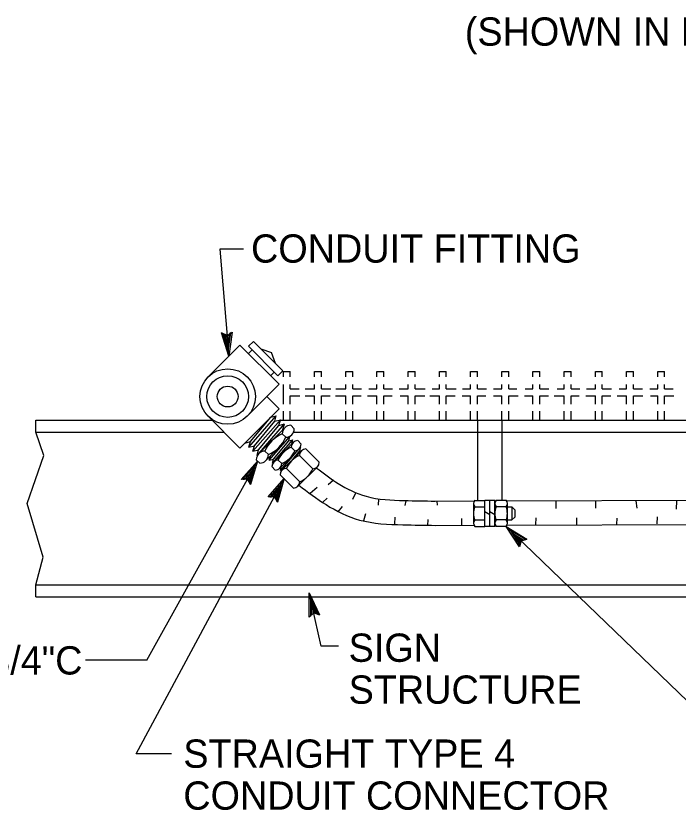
# Model space of a CAD drawing. Extents: x -894 to 866, y -472 to 714.
# Drawn here: x -269.4 to -105.4, y -151.7 to 45 of the extents above; entities that cross this region are included whole.
import ezdxf

# ---------------------------------------------------------------- set-up
doc = ezdxf.new("R2010")
doc.units = 0
for name, color, linetype in [('56 Stage 3 Anno', 7, 'Continuous'), ('57 Undefined', 7, 'Continuous'), ('60 Nongeo Data', 7, 'Continuous')]:
    doc.layers.add(name, color=color, linetype=linetype)

msp = doc.modelspace()

# ---------------------------------------------------------------- linework, layer by layer
at = {"layer": '56 Stage 3 Anno'}
for p, q in [((-237.05, -114.57), (-209.59, -65.27)), ((-239.63, -137.75), (-202.97, -69.57)), ((-148.02, -81.45), (-99.46, -128.23)), ((-193.8, -111.06), (-196.81, -97.87)), ((-189.51, -111.06), (-193.8, -111.06)), ((-237.05, -114.57), (-252.23, -114.57)), ((-230.91, -137.75), (-239.63, -137.75))]:
    msp.add_line(p, q, dxfattribs=at)
msp.add_lwpolyline([(-213.06, -12.78), (-218.91, -12.78), (-216.72, -39.29)], dxfattribs=at)
for points in [[(-215.89, -33.3), (-216.72, -39.29), (-218.51, -33.52), (-218.15, -33.7), (-216.84, -37.93), (-216.22, -33.54), (-216.55, -33.77), (-216.94, -36.58), (-217.78, -33.88), (-217.42, -34.06), (-217.05, -35.23), (-216.88, -34.01), (-217.14, -34.19), (-218.51, -33.52), (-217.14, -34.19)], [(-213.62, -69.78), (-209.59, -65.27), (-211.32, -71.06), (-211.53, -70.71), (-210.26, -66.46), (-213.21, -69.77), (-212.81, -69.76), (-210.92, -67.64), (-211.73, -70.36), (-211.93, -70), (-211.58, -68.83), (-212.4, -69.75), (-212.08, -69.74), (-211.32, -71.06), (-212.08, -69.74)], [(-206.93, -74.15), (-202.97, -69.57), (-204.62, -75.39), (-204.82, -75.04), (-203.62, -70.78), (-206.52, -74.13), (-206.12, -74.11), (-204.26, -71.96), (-205.03, -74.69), (-205.24, -74.34), (-204.91, -73.16), (-205.71, -74.09), (-205.4, -74.08), (-204.62, -75.39), (-205.4, -74.08)], [(-144.68, -86.5), (-148.02, -81.45), (-142.85, -84.61), (-143.25, -84.71), (-147.03, -82.4), (-144.59, -86.1), (-144.49, -85.71), (-146.06, -83.34), (-143.64, -84.82), (-144.03, -84.92), (-145.08, -84.28), (-144.4, -85.31), (-144.33, -85), (-142.85, -84.61), (-144.33, -85)], [(-196.78, -103.92), (-196.81, -97.87), (-194.22, -103.33), (-194.61, -103.21), (-196.5, -99.2), (-196.49, -103.64), (-196.19, -103.36), (-196.21, -100.52), (-194.99, -103.08), (-195.38, -102.95), (-195.91, -101.84), (-195.9, -103.08), (-195.67, -102.86), (-194.22, -103.33), (-195.67, -102.86)]]:
    msp.add_lwpolyline(points, close=True, dxfattribs=at)
at = {"layer": '60 Nongeo Data'}
for p, q in [((-221.85, -44.42), (-213.95, -36.53)), ((-204.24, -46.24), (-213.95, -36.53)), ((-211.83, -36.83), (-210.61, -35.62)), ((-204.54, -44.12), (-211.83, -36.83)), ((-203.33, -42.9), (-210.61, -35.62)), ((-211.83, -38.65), (-210.92, -37.74)), ((-208.79, -37.44), (-206.11, -38.39)), ((-205.15, -41.08), (-206.11, -38.39)), ((-206.37, -44.12), (-205.46, -43.21)), ((-204.54, -44.12), (-203.33, -42.9)), ((-203.18, -44.38), (-203.18, -43.09)), ((-203.18, -43.09), (-201.47, -43.09)), ((-201.47, -44.38), (-201.47, -43.09)), ((-195.46, -44.38), (-195.46, -43.09)), ((-195.46, -43.09), (-193.74, -43.09)), ((-193.74, -44.38), (-193.74, -43.09)), ((-187.73, -44.38), (-187.73, -43.09)), ((-187.73, -43.09), (-186.01, -43.09)), ((-186.01, -44.38), (-186.01, -43.09)), ((-180.01, -44.38), (-180.01, -43.09)), ((-180.01, -43.09), (-178.29, -43.09)), ((-178.29, -44.38), (-178.29, -43.09)), ((-172.28, -44.38), (-172.28, -43.09)), ((-172.28, -43.09), (-170.56, -43.09)), ((-170.56, -44.38), (-170.56, -43.09)), ((-164.55, -44.38), (-164.55, -43.09)), ((-164.55, -43.09), (-162.84, -43.09)), ((-162.84, -44.38), (-162.84, -43.09)), ((-156.83, -44.38), (-156.83, -43.09)), ((-156.83, -43.09), (-155.11, -43.09)), ((-155.11, -44.38), (-155.11, -43.09)), ((-149.1, -44.38), (-149.1, -43.09)), ((-149.1, -43.09), (-147.38, -43.09)), ((-147.38, -44.38), (-147.38, -43.09)), ((-141.37, -44.38), (-141.37, -43.09)), ((-141.37, -43.09), (-139.66, -43.09)), ((-139.66, -44.38), (-139.66, -43.09)), ((-133.65, -44.38), (-133.65, -43.09)), ((-133.65, -43.09), (-131.93, -43.09)), ((-131.93, -44.38), (-131.93, -43.09)), ((-125.92, -44.38), (-125.92, -43.09)), ((-125.92, -43.09), (-124.2, -43.09)), ((-124.2, -44.38), (-124.2, -43.09)), ((-118.19, -44.38), (-118.19, -43.09)), ((-118.19, -43.09), (-116.48, -43.09)), ((-116.48, -44.38), (-116.48, -43.09)), ((-110.47, -43.09), (-108.75, -43.09)), ((-110.47, -44.38), (-110.47, -43.09)), ((-108.75, -44.38), (-108.75, -43.09)), ((-212.13, -54.13), (-204.24, -46.24)), ((-203.18, -51.17), (-203.18, -46.26)), ((-201.47, -47.38), (-201.47, -46.26)), ((-195.46, -47.38), (-195.46, -46.26)), ((-193.74, -47.38), (-193.74, -46.26)), ((-187.73, -47.38), (-187.73, -46.26)), ((-186.01, -47.38), (-186.01, -46.26)), ((-180.01, -47.38), (-180.01, -46.26)), ((-178.29, -47.38), (-178.29, -46.26)), ((-172.28, -47.38), (-172.28, -46.26)), ((-170.56, -47.38), (-170.56, -46.26)), ((-164.55, -47.38), (-164.55, -46.26)), ((-162.84, -47.38), (-162.84, -46.26)), ((-156.83, -47.38), (-156.83, -46.26)), ((-155.11, -47.38), (-155.11, -46.26)), ((-149.1, -47.38), (-149.1, -46.26)), ((-147.38, -47.38), (-147.38, -46.26)), ((-141.37, -47.38), (-141.37, -46.26)), ((-139.66, -47.38), (-139.66, -46.26)), ((-133.65, -47.38), (-133.65, -46.26)), ((-131.93, -47.38), (-131.93, -46.26)), ((-125.92, -47.38), (-125.92, -46.26)), ((-124.2, -47.38), (-124.2, -46.26)), ((-118.19, -47.38), (-118.19, -46.26)), ((-116.48, -47.38), (-116.48, -46.26)), ((-110.47, -47.38), (-110.47, -46.26)), ((-108.75, -47.38), (-108.75, -46.26)), ((-201.47, -47.38), (-199.26, -47.38)), ((-201.47, -49.1), (-199.12, -49.1)), ((-201.47, -51.17), (-201.47, -49.1)), ((-197.82, -47.38), (-195.46, -47.38)), ((-197.82, -49.1), (-195.46, -49.1)), ((-195.46, -51.17), (-195.46, -49.1)), ((-193.74, -47.38), (-191.46, -47.38)), ((-193.74, -49.1), (-191.6, -49.1)), ((-193.74, -51.17), (-193.74, -49.1)), ((-190.3, -49.1), (-187.73, -49.1)), ((-190.16, -47.38), (-187.73, -47.38)), ((-187.73, -51.17), (-187.73, -49.1)), ((-186.01, -47.38), (-183.8, -47.38)), ((-186.01, -49.1), (-183.94, -49.1)), ((-186.01, -51.17), (-186.01, -49.1)), ((-182.35, -49.1), (-180.01, -49.1)), ((-182.06, -47.38), (-180.01, -47.38)), ((-180.01, -51.17), (-180.01, -49.1)), ((-178.29, -47.38), (-176.14, -47.38)), ((-178.29, -49.1), (-176.28, -49.1)), ((-178.29, -51.17), (-178.29, -49.1)), ((-174.55, -47.38), (-172.28, -47.38)), ((-174.26, -49.1), (-172.28, -49.1)), ((-172.28, -51.17), (-172.28, -49.1)), ((-170.56, -47.38), (-168.04, -47.38)), ((-170.56, -49.1), (-168.19, -49.1)), ((-170.56, -51.17), (-170.56, -49.1)), ((-166.89, -49.1), (-164.55, -49.1)), ((-166.31, -47.38), (-164.55, -47.38)), ((-164.55, -51.17), (-164.55, -49.1)), ((-162.84, -47.38), (-160.38, -47.38)), ((-162.84, -49.1), (-160.67, -49.1)), ((-162.84, -51.17), (-162.84, -49.1)), ((-158.94, -49.1), (-156.83, -49.1)), ((-158.79, -47.38), (-156.83, -47.38)), ((-156.83, -51.17), (-156.83, -49.1)), ((-155.11, -47.38), (-152.87, -47.38)), ((-155.11, -49.1), (-153.01, -49.1)), ((-155.11, -51.17), (-155.11, -49.1)), ((-151.13, -47.38), (-149.1, -47.38)), ((-151.13, -49.1), (-149.1, -49.1)), ((-149.1, -51.17), (-149.1, -49.1)), ((-147.38, -47.38), (-145.35, -47.38)), ((-147.38, -49.1), (-145.06, -49.1)), ((-147.38, -51.17), (-147.38, -49.1)), ((-143.47, -49.1), (-141.37, -49.1)), ((-143.33, -47.38), (-141.37, -47.38)), ((-141.37, -51.17), (-141.37, -49.1)), ((-139.66, -47.38), (-137.4, -47.38)), ((-139.66, -49.1), (-137.55, -49.1)), ((-139.66, -51.17), (-139.66, -49.1)), ((-136.1, -49.1), (-133.65, -49.1)), ((-135.38, -47.38), (-133.65, -47.38)), ((-133.65, -51.17), (-133.65, -49.1)), ((-131.93, -47.38), (-129.74, -47.38)), ((-131.93, -49.1), (-129.89, -49.1)), ((-131.93, -51.17), (-131.93, -49.1)), ((-128.3, -49.1), (-125.92, -49.1)), ((-128.15, -47.38), (-125.92, -47.38)), ((-125.92, -51.17), (-125.92, -49.1)), ((-124.2, -47.38), (-121.94, -47.38)), ((-124.2, -49.1), (-122.08, -49.1)), ((-124.2, -51.17), (-124.2, -49.1)), ((-120.49, -49.1), (-118.19, -49.1)), ((-120.06, -47.38), (-118.19, -47.38)), ((-118.19, -51.17), (-118.19, -49.1)), ((-116.48, -47.38), (-114.28, -47.38)), ((-116.48, -49.1), (-114.13, -49.1)), ((-116.48, -51.17), (-116.48, -49.1)), ((-112.4, -47.38), (-110.47, -47.38)), ((-112.25, -49.1), (-110.47, -49.1)), ((-110.47, -51.17), (-110.47, -49.1)), ((-108.75, -47.38), (-106.62, -47.38)), ((-108.75, -49.1), (-106.47, -49.1)), ((-108.75, -51.17), (-108.75, -49.1)), ((-207.28, -49.28), (-204.24, -52.31)), ((-213.95, -62.02), (-204.24, -52.31)), ((-203.18, -55.11), (-203.18, -52.9)), ((-201.47, -55.11), (-201.47, -52.9)), ((-195.46, -55.11), (-195.46, -52.9)), ((-193.74, -55.11), (-193.74, -52.9)), ((-187.73, -55.11), (-187.73, -52.9)), ((-186.01, -55.11), (-186.01, -52.9)), ((-180.01, -55.11), (-180.01, -52.9)), ((-178.29, -55.11), (-178.29, -52.9)), ((-172.28, -55.11), (-172.28, -52.9)), ((-170.56, -55.11), (-170.56, -52.9)), ((-164.55, -55.11), (-164.55, -52.9)), ((-162.84, -55.11), (-162.84, -52.9)), ((-156.83, -55.11), (-156.83, -52.9)), ((-155.11, -55.11), (-155.11, -52.9)), ((-149.1, -55.11), (-149.1, -52.9)), ((-147.38, -55.11), (-147.38, -52.9)), ((-141.37, -55.11), (-141.37, -52.9)), ((-139.66, -55.11), (-139.66, -52.9)), ((-133.65, -55.11), (-133.65, -52.9)), ((-131.93, -55.11), (-131.93, -52.9)), ((-125.92, -55.11), (-125.92, -52.9)), ((-124.2, -55.11), (-124.2, -52.9)), ((-118.19, -55.11), (-118.19, -52.9)), ((-116.48, -55.11), (-116.48, -52.9)), ((-110.47, -55.11), (-110.47, -52.9)), ((-108.75, -55.11), (-108.75, -52.9)), ((-221.85, -54.13), (-213.95, -62.02)), ((-211.73, -61.82), (-204.95, -54.03)), ((-211.36, -60.44), (-206.33, -54.4)), ((-210.72, -62.83), (-203.94, -55.04)), ((-206.33, -54.4), (-204.95, -54.03)), ((-205.32, -55.41), (-204.95, -54.03)), ((-205.32, -55.41), (-203.94, -55.04)), ((-204.31, -56.42), (-203.94, -55.04)), ((-264.53, -55.11), (-220.87, -55.11)), ((-210.35, -61.45), (-205.32, -55.41)), ((-209.7, -63.85), (-202.93, -56.05)), ((-209.33, -62.46), (-204.31, -56.42)), ((-202.86, -57), (-209.27, -63.41)), ((-204.31, -56.42), (-202.93, -56.05)), ((-203.96, -55.11), (194.19, -55.11)), ((-203.3, -57.44), (-202.93, -56.05)), ((-201.36, -56.36), (-200.48, -57.24)), ((-155.11, -55.11), (-155.11, -74.98)), ((-149.1, -55.11), (-149.1, -74.98)), ((-264.53, -58.11), (-217.86, -58.11)), ((-201.12, -58.74), (-207.53, -65.15)), ((-203.49, -58.5), (-202.62, -59.37)), ((-200.68, -58.11), (194.19, -58.11)), ((-212.74, -60.81), (-211.36, -60.44)), ((-212.74, -60.81), (-212.74, -60.81)), ((-211.73, -61.82), (-211.36, -60.44)), ((-206.67, -65.05), (-201.59, -59.21)), ((-205.91, -65.81), (-200.83, -59.97)), ((-205.64, -64.78), (-201.87, -60.25)), ((-200.78, -60.68), (-205.59, -65.49)), ((-201.87, -60.25), (-201.59, -59.21)), ((-201.87, -60.25), (-200.83, -59.97)), ((-201.11, -61.01), (-200.83, -59.97)), ((-199.65, -60.2), (-198.78, -61.08)), ((-211.73, -61.82), (-210.35, -61.45)), ((-211.73, -61.82), (-211.73, -61.82)), ((-210.72, -62.83), (-210.35, -61.45)), ((-210.72, -62.83), (-209.33, -62.46)), ((-210.72, -62.83), (-210.72, -62.83)), ((-209.7, -63.85), (-209.33, -62.46)), ((-207.77, -62.77), (-206.89, -63.65)), ((-199.25, -62.2), (-204.06, -67.01)), ((-203.91, -67.56), (-198.83, -61.71)), ((-198.73, -62.73), (-203.54, -67.54)), ((-201.26, -61.8), (-200.38, -62.68)), ((-200.85, -64.85), (-199.1, -62.75)), ((-199.1, -62.75), (-198.83, -61.71)), ((-199.1, -62.75), (-198.61, -62.62)), ((-197.6, -62.25), (-194.3, -65.56)), ((-209.7, -63.85), (-209.7, -63.85)), ((-206.67, -65.05), (-206.4, -64.02)), ((-206.67, -65.05), (-205.64, -64.78)), ((-205.91, -65.81), (-205.64, -64.78)), ((-199.21, -63.85), (-195.9, -67.16)), ((-209.9, -64.91), (-209.03, -65.79)), ((-206.67, -65.05), (-206.67, -65.05)), ((-206.06, -66.61), (-205.19, -67.49)), ((-205.91, -65.81), (-205.91, -65.81)), ((-205.91, -65.81), (-205.91, -65.81)), ((-204.46, -65.01), (-203.58, -65.89)), ((-203.91, -67.56), (-203.65, -66.6)), ((-194.78, -66.68), (-199.58, -71.49)), ((-204.01, -68.66), (-200.71, -71.97)), ((-203.91, -67.56), (-203.43, -67.43)), ((-203.86, -67.86), (-203.86, -67.86)), ((-203.86, -67.86), (-203.86, -67.86)), ((-202.41, -67.06), (-199.11, -70.36)), ((-190.78, -69.98), (-192.1, -71.15)), ((-196.59, -73.23), (-194.86, -71.71)), ((-193.41, -75.44), (-192.37, -74.47)), ((-185.36, -73.22), (-186.08, -74.75)), ((-179.66, -74.61), (-179.73, -76.2)), ((-189.61, -77.79), (-188.57, -76.47)), ((-172.89, -75.06), (-173.1, -76.27)), ((-165.63, -75.16), (-155.9, -75.13)), ((-165.15, -75.16), (-165.12, -76.16)), ((-156.1, -75.78), (-156.1, -80.64)), ((-155.77, -74.98), (-153.27, -74.98)), ((-155.77, -76.59), (-153.27, -76.59)), ((-153.27, -81.45), (-153.27, -74.98)), ((-152.06, -74.98), (-153.27, -74.98)), ((-150.85, -74.98), (-152.06, -74.98)), ((-152.06, -81.45), (-152.06, -74.98)), ((-150.85, -81.45), (-150.85, -74.98)), ((-148.02, -74.98), (-150.52, -74.98)), ((-148.02, -76.59), (-150.52, -76.59)), ((-147.91, -75.1), (-47.8, -74.8)), ((-147.69, -80.64), (-147.69, -75.78)), ((-147.69, -76.6), (-146.62, -76.6)), ((-145.9, -77.32), (-146.62, -76.6)), ((-146.62, -76.6), (-146.62, -79.82)), ((-135.72, -75.02), (-135.72, -76.96)), ((-125.84, -75.09), (-125.84, -76.89)), ((-115.89, -75.09), (-115.62, -76.89)), ((-105.81, -75.09), (-105.87, -77.17)), ((-183.24, -79.97), (-182.77, -78.27)), ((-152.06, -78.56), (-153.27, -77.86)), ((-150.85, -78.56), (-152.06, -77.86)), ((-145.9, -77.32), (-145.9, -79.11)), ((-175.58, -80.81), (-175.51, -79.17)), ((-167.43, -81.21), (-167.33, -79.72)), ((-159, -81.03), (-159, -79.51)), ((-155.77, -79.83), (-153.27, -79.83)), ((-148.02, -79.83), (-150.52, -79.83)), ((-147.69, -79.82), (-146.62, -79.82)), ((-145.9, -79.11), (-146.62, -79.82)), ((-140.62, -80.97), (-140.56, -79.31)), ((-130.54, -80.97), (-130.54, -79.31)), ((-120.59, -80.9), (-120.52, -79.38)), ((-110.57, -80.83), (-110.5, -79.1)), ((-165.47, -81.17), (-155.99, -81.14)), ((-155.77, -81.45), (-153.27, -81.45)), ((-152.06, -81.45), (-153.27, -81.45)), ((-150.85, -81.45), (-152.06, -81.45)), ((-148.02, -81.45), (-150.52, -81.45)), ((-147.79, -81.12), (-47.82, -80.81)), ((-264.53, -95.89), (194.19, -95.89)), ((-264.53, -98.89), (194.19, -98.89))]:
    msp.add_line(p, q, dxfattribs=at)
msp.add_lwpolyline([(-264.53, -98.89), (-264.53, -95.89), (-262.67, -89.01), (-266.68, -75.75), (-262.53, -63.87), (-264.53, -58.11), (-264.53, -55.11)], dxfattribs=at)
for radius in [6.87, 5.15, 2.58, 2.58]:
    msp.add_circle((-216.99, -49.28), radius, dxfattribs=at)
for centre, radius, start, end in [((-201.32, -58.53), 2.17, 90.9647, 179.0353), ((-200.25, -66.01), 8.18, 113.3259, 156.6741), ((-202.65, -57.2), 2.17, 270.9647, 359.0353), ((-210.13, -56.13), 8.18, 293.3259, 336.6741), ((-199.63, -61.83), 1.63, 90.9647, 179.0353), ((-207.73, -64.95), 2.17, 90.9647, 179.0353), ((-198.83, -67.44), 6.14, 113.3259, 156.6741), ((-206.01, -60.25), 6.14, 293.3259, 336.6741), ((-200.41, -61.05), 1.63, 270.9647, 359.0353), ((-197.58, -63.88), 1.63, 90.9647, 179.0353), ((-209.06, -63.61), 2.17, 270.9647, 359.0353), ((-196.78, -69.49), 6.14, 113.3259, 156.6741), ((-204.43, -66.64), 1.63, 90.9647, 179.0353), ((-205.21, -65.86), 1.63, 270.9647, 359.0353), ((-195.93, -65.53), 1.63, 270.9647, 359.0353), ((-202.38, -68.69), 1.63, 90.9647, 179.0353), ((-201.54, -64.73), 6.14, 293.3259, 336.6741), ((-200.74, -70.34), 1.63, 270.9647, 359.0353), ((-154.93, -75.78), 1.16, 135.9647, 224.0353), ((-151.7, -78.21), 4.38, 158.3259, 201.6741), ((-149.68, -75.78), 1.16, 135.9647, 224.0353), ((-146.45, -78.21), 4.38, 158.3259, 201.6741), ((-148.85, -75.78), 1.16, 315.9647, 44.0353), ((-152.09, -78.21), 4.38, 338.3259, 21.6741), ((-154.93, -80.64), 1.16, 135.9647, 224.0353), ((-149.68, -80.64), 1.16, 135.9647, 224.0353), ((-148.85, -80.64), 1.16, 315.9647, 44.0353)]:
    msp.add_arc(centre, radius, start, end, dxfattribs=at)
for points in [[(-195.03, -66.93), (-189.6, -70.81), (-182.7, -73.98), (-173.23, -75.02), (-165.63, -75.16)], [(-199.33, -71.24), (-192.63, -76.03), (-184.32, -79.85), (-173.61, -81.02), (-165.47, -81.17)]]:
    msp.add_spline(points, degree=3, dxfattribs=at)

# ---------------------------------------------------------------- texts
at = {"layer": '57 Undefined'}
for s, p in [('(SHOWN IN RAISED POSITION)', (-158.25, 37.59)), ('CONDUIT FITTING', (-211.2, -16.13)), ('SIGN', (-187.03, -114.96)), ('3/4"C', (-276.05, -118.1)), ('STRUCTURE', (-187.03, -125.34)), ('STRAIGHT TYPE 4', (-227.98, -141.19)), ('CONDUIT CONNECTOR', (-227.98, -151.57))]:
    msp.add_text(s, height=7, dxfattribs=at).set_placement(p)

doc.saveas('drawing.dxf')
